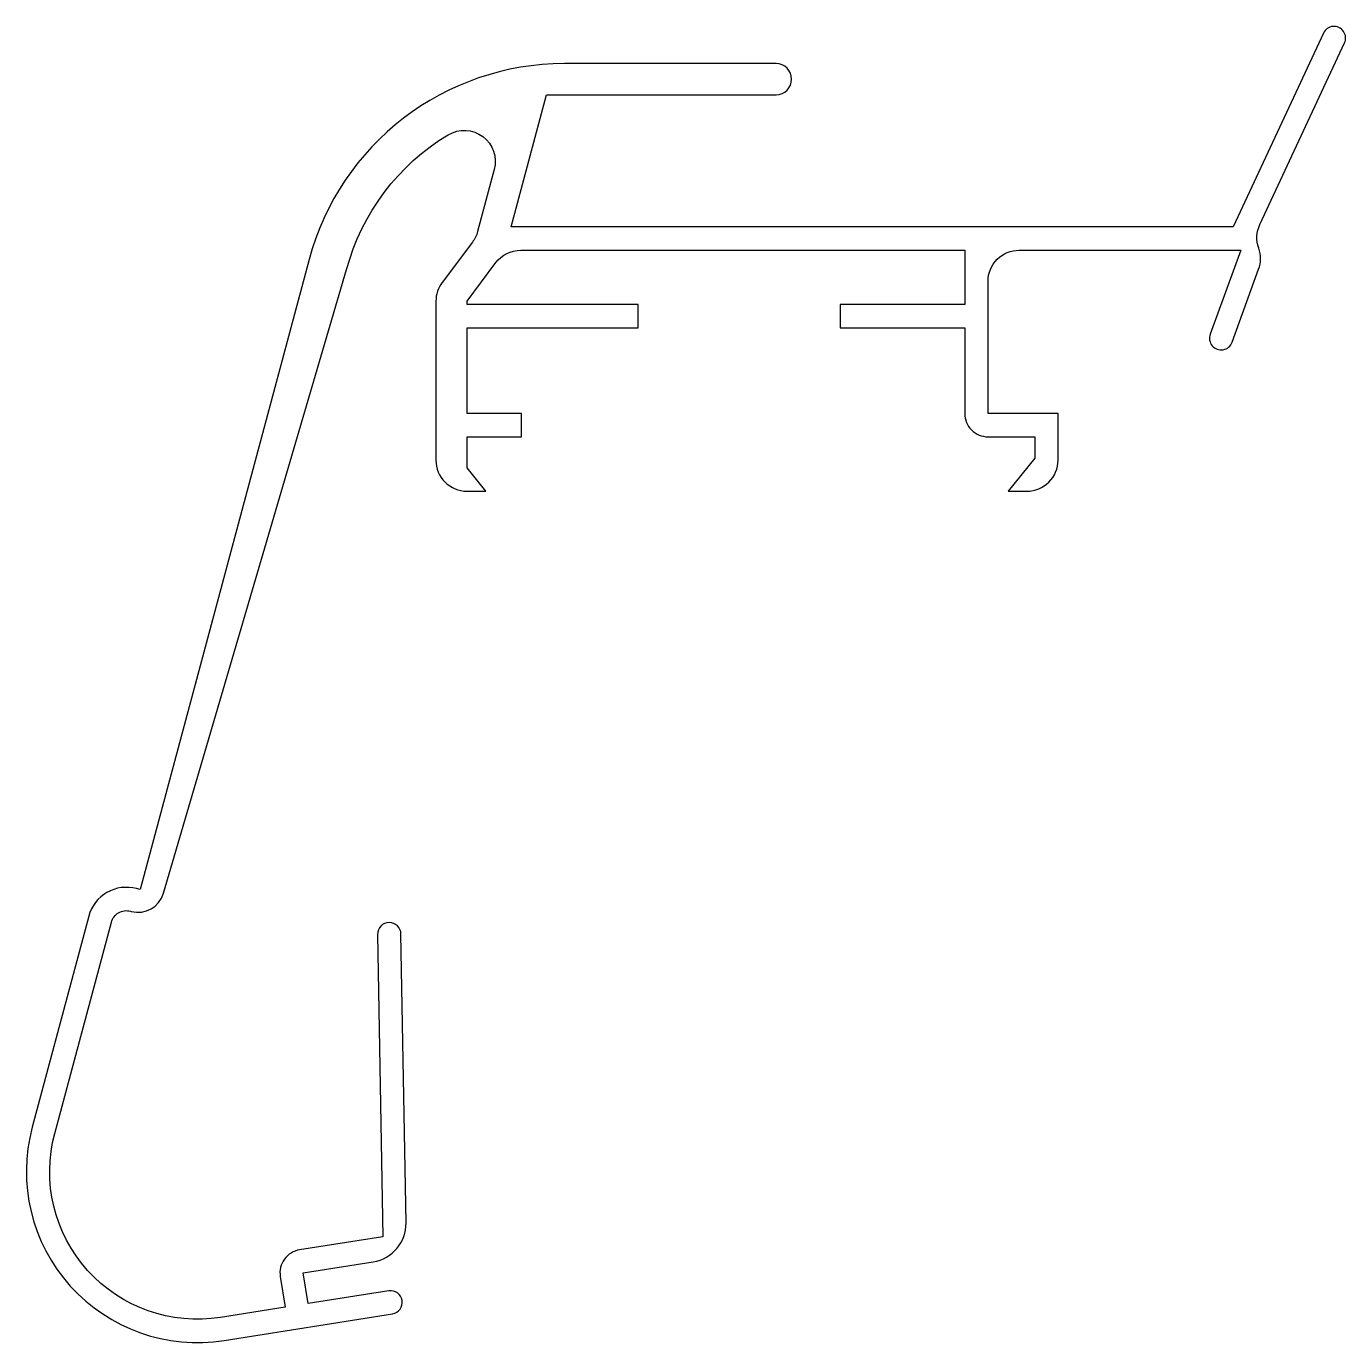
# Model space of a CAD drawing. Extents: x 101 to 185.8, y 41 to 125.6.
import ezdxf

# ---------------------------------------------------------------- set-up
doc = ezdxf.new("R2010")
doc.units = 0
doc.layers.add('ANA', color=220, linetype='CONTINUOUS')

msp = doc.modelspace()

# ---------------------------------------------------------------- linework, layer by layer
at = {"layer": 'ANA'}
msp.add_lwpolyline([(131.174, 110.42, -0.235824), (132.773, 111.218), (161.312, 111.218), (161.312, 107.718), (153.312, 107.718), (153.312, 106.218), (161.312, 106.218), (161.312, 100.718, 0.414214), (162.812, 99.218), (165.812, 99.218), (165.812, 97.843), (164.112, 95.718), (165.312, 95.718, 0.414214), (167.312, 97.718), (167.312, 100.718), (162.812, 100.718), (162.812, 109.218, -0.414214), (164.812, 111.218), (179.062, 111.218), (177.095, 105.815, 1), (178.505, 105.302), (180.212, 109.992, 0.174822), (180.216, 111.349, -0.197395), (180.287, 112.868), (185.732, 124.546, 1), (184.373, 125.18), (178.562, 112.718), (132.145, 112.718), (134.422, 121.218), (149.184, 121.218, 1), (149.184, 123.218), (135.579, 123.218, 0.339454), (119.159, 110.618), (108.3, 70.092), (108.058, 70.157, 0.414214), (104.996, 68.389), (101.357, 54.807, 0.542956), (113.703, 41.095), (124.52, 42.808, 1), (124.285, 44.29), (119.1, 43.469), (118.787, 45.444), (123.281, 46.156, 0.373885), (125.39, 48.669), (125.065, 67.243, 1), (123.566, 67.217), (123.905, 47.773), (118.552, 46.926, 0.414214), (117.305, 45.209), (117.618, 43.234), (113.468, 42.577, -0.542956), (102.806, 54.419), (106.445, 68.001, -0.414214), (107.67, 68.708), (107.722, 68.694, 0.407251), (109.793, 69.857), (121.573, 109.971, -0.194134), (128.099, 118.64, -0.674854), (131.063, 116.409), (129.994, 112.42, -0.095949), (129.661, 111.736), (127.713, 109.143, 0.162515), (127.312, 107.942), (127.312, 97.718, 0.414214), (129.312, 95.718), (130.512, 95.718), (129.312, 97.218), (129.312, 99.218), (132.812, 99.218), (132.812, 100.718), (129.312, 100.718), (129.312, 106.218), (140.312, 106.218), (140.312, 107.718), (129.312, 107.718), (129.312, 107.942)], format="xyb", close=True, dxfattribs=at)

doc.saveas('drawing.dxf')
